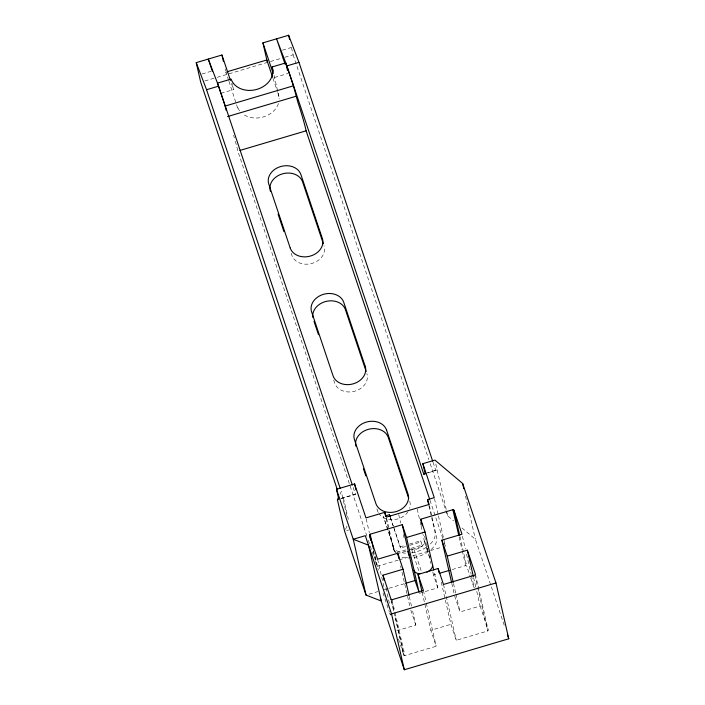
<?xml version="1.0" encoding="UTF-8"?>
<svg xmlns="http://www.w3.org/2000/svg" width="705" height="705" viewBox="0 0 705 705"><rect width="100%" height="100%" fill="white"/><g stroke="black" fill="none" stroke-linecap="round" stroke-linejoin="round"><path stroke-width="0.53" stroke-dasharray="3.52 2.64" d="M339.995 494.275L341.282 491.526L346.789 515.602M345.468 529.349L347.186 525.674M441.268 582.189L450.927 624.33L456.276 640.299L487.613 631.01L488.204 630.138L475.417 574.293M427.812 472.976L437.162 469.874L427.115 472.852M202.044 73.972L211.086 71.284M282.388 50.152L291.429 47.464M204.82 80.969L216.135 77.62M217.166 77.312L267.398 62.419M270.482 61.511L283.851 57.546M284.882 57.237L293.104 54.796L290.962 45.428M274.518 77.471L288.178 73.417M340.744 498.453L355.805 493.993M341.44 498.585L355.496 494.416L352.694 486.062M346.622 530.583L348.631 529.984M405.648 546.525L400.528 548.041L400.246 546.824L405.366 545.3M409.464 544.093L420.718 540.753L422.445 546.287L410.178 549.918M409.737 545.309L421 541.978L420.718 540.753M396.615 552.632L405.816 549.909M410.927 548.393L422.163 545.062L422.445 546.287M396.897 553.857L406.098 551.134M377.078 566.406L398.087 560.175M399.136 559.858L407.543 557.373M412.795 555.813L441.163 547.397M369.05 594.2L378.091 591.521M384.983 589.451L388.085 588.534M389.125 588.226L404.679 583.608M419.325 593.31L437.805 587.829L433.954 571.041M396.756 630.728L415.835 625.079L412.46 610.327M454.672 595.998L460.03 611.975L480.114 606.018L476.016 588.102M394.157 612.583L404.044 655.782L436.192 646.256L430.834 630.279L450.927 624.33M437.805 587.829L433.522 575.06L437.673 573.835M452.187 569.552L465.67 565.569L466.692 565.974L470.394 577.007M220.921 93.324L233.54 89.614L232.095 83.313M409.623 549.433A9.65 5.746 -18.5 0 0 411.738 549.759L414.099 549.662A9.65 5.746 -18.5 0 0 424.498 542.33L423.035 534.443M430.217 463.775L447.71 515.937L453.588 520.889M461.978 527.966L475.408 539.281L504.947 627.388M398.475 639.056L404.044 655.782M433.046 462.242L435.84 470.596M470.728 578.012L474.765 590.041M480.114 606.018L488.204 630.138M293.104 54.796L428.816 459.598M429.971 500.242L442.916 538.849M444.317 543.026L445.366 546.155L438.369 515.575M272.976 78.29L277.409 91.518M277.752 92.54L278.44 94.576A21.397 17.149 -12.9 0 1 279.154 99M424.481 540.779L428.235 551.962L427.265 547.741M424.498 542.33L430.085 558.995M414.099 549.662L421.431 571.535M411.738 549.759L419.766 573.72M390.535 517.787L393.311 526.08M393.654 527.12L400.246 546.824M390.121 516.932L400.528 548.041M395.593 552.94L383.397 516.483L395.179 552.077M388.852 530.283L393.848 549.865A22.34 13.307 -18.5 0 0 394.844 552.288M291.191 253.271L291.879 255.333A16.779 13.457 -12.9 0 0 312.236 263.344A16.779 13.457 -12.9 0 0 324.027 245.807M333.685 380.013L334.716 383.106A16.779 13.457 -12.9 0 0 355.073 391.116A16.779 13.457 -12.9 0 0 366.864 373.579M376.867 508.816L377.554 510.878M410.812 610.098L415.835 625.079M231.496 83.516L233.54 89.614M228.587 80.264L225.864 72.13L226.42 74.571M228.931 81.286L238.017 109.169M366.926 536.135L237.823 151.055A18.489 0.872 73.5 0 0 234.668 138.859M368.327 540.312L373.923 557.012M375.324 561.189L376.726 565.357M382.991 592.958L389.38 612.046M389.724 613.05L390.394 615.06L389.909 612.953M459.924 536.452L466.692 565.974M459.149 537.104L462.048 549.759M462.295 550.808L465.67 565.569M392.068 599.708L394.791 611.508M395.038 612.583L404.943 655.518L403.93 655.121L394.765 615.403M391.539 601.453L393.769 611.112M465.52 496.082L475.408 539.281M474.826 575.174L477.479 586.763M477.717 587.811L487.613 631.01M473.601 577.571L475.778 587.053M462.454 536.311L465.353 548.957M466.56 554.227L471.143 574.24M471.381 575.298L474.28 587.935M435.813 464.005L447.71 515.937M434.5 498.699L438.122 514.518M453.518 583.529L455.686 593.011M455.932 594.059L460.03 611.975M451.782 583.361L454.196 593.892M429.38 505.494L436.642 537.175A22.34 13.307 -18.5 0 1 429.389 550.984M428.984 505.978L431.407 516.545M431.645 517.602L435.038 532.39A22.34 13.307 -18.5 0 1 427.785 546.199M443.489 584.463L456.276 640.299M424.604 536.117L426.058 542.453M426.296 543.511L427.019 546.683M428.957 555.108L430.878 563.507M432.799 571.905L433.522 575.06M417.228 509.098L419.889 520.713M420.127 521.77L420.859 524.934M421.096 525.992L422.788 533.385M423.405 590.42L426.058 602.008M426.296 603.057L436.192 646.256M422.154 592.359L430.834 630.279M398.748 514.571L400.678 523.022M403.339 534.646L404.071 537.809M409.323 596.633L411.491 606.115M400.59 565.904L401.075 568.018M402.035 572.231L410.002 606.996M386.587 518.175L388.525 526.626M389.495 530.856L393.848 549.865M386.19 518.668L388.614 529.226M274.033 75.364L278.995 97.017M391.257 599.946L393.919 611.535M385.855 587.829L389.715 604.687M377.607 559.215L384.604 589.768M375.183 556.351L378.321 570.045M366.203 518.951L369.349 532.663M373.447 550.587L376.831 565.348M373.148 550.905L375.8 562.493M343.45 497.994L348.719 521.021M225.124 68.923L225.618 71.055M409.702 501.343A16.779 13.457 -12.9 0 1 409.684 508.375M408.019 511.777A16.779 13.457 -12.9 0 1 379.219 514.015M378.259 512.5A16.779 13.457 -12.9 0 1 377.563 510.878M233.602 135.228A18.489 0.872 73.5 0 1 234.404 137.96M278.422 103.538A21.397 17.149 -12.9 0 1 242.934 114.051M239.577 110.729A21.397 17.149 -12.9 0 1 237.47 106.719M426.164 547.344A22.34 13.307 -18.5 0 1 410.98 552.94M405.525 553.169A22.34 13.307 -18.5 0 1 392.244 545.071M428.525 551.618A22.34 13.307 -18.5 0 1 412.584 557.734M411.473 557.858A22.34 13.307 -18.5 0 1 398.202 555.522"/><path stroke-width="1.06" d="M380.321 598.166L404.317 669.75L508.772 638.783L495.976 582.947L462.621 483.445L434.923 460.101L422.868 463.67L434.262 497.651L427.53 499.642L429.142 504.436L386.349 517.117L384.745 512.332L365.965 517.893L354.571 483.921L336.496 489.279L353.249 539.254L368.486 545.176L381.273 601.012L366.036 595.09L344.613 531.182L337.422 499.774L338.708 497.025M370.733 540.374L369.526 535.104L370.116 534.223L402.255 524.696L406.538 537.474L419.087 592.262L415.042 580.532L402.255 524.696M337.422 499.774L338.735 499.052L336.496 489.279M285.102 64.261L276.58 38.819L286.917 65.9L423.793 474.174L425.106 473.443L422.868 463.67M337.263 489.508L200.705 82.194L196.228 62.639L221.943 55.016L230.473 80.458M267.398 62.419L262.921 42.873L288.627 35.25L298.964 62.322L432.694 461.202M226.913 71.813L266.834 59.978L272.632 77.277M212.372 71.267L208.283 59.07L217.466 83.119L231.134 79.11A21.397 17.149 -12.9 0 0 257.087 89.323A21.397 17.149 -12.9 0 0 272.121 66.957L285.772 62.912L293.447 85.816L297.995 102.71A18.489 0.872 73.5 0 1 306.12 130.813L429.627 499.193M196.228 62.639L206.565 89.72L218.62 86.142L352.35 485.022M286.917 65.9L298.964 62.322M226.12 110.262L225.151 106.058L293.447 85.816M227.556 116.563L295.853 96.321M239.929 150.438L306.12 130.813M423.793 474.174L425.802 473.575M385.423 515.884L389.486 514.676L390.182 516.747M422.18 525.551L420.735 519.215L452.874 509.689L453.888 510.085L461.978 534.205L441.885 540.162L451.544 582.304M406.538 537.474L425.018 531.993L420.735 519.215M409.076 595.575L403.048 569.235L397.699 553.266L377.607 559.215L369.526 535.104M384.172 580.453L382.965 575.192L403.048 569.235M453.271 582.471L447.243 556.13L467.327 550.182L475.417 574.293L474.826 575.174L443.489 584.463L438.131 568.494L418.047 574.443L421.907 591.301M405.71 583.299L415.042 580.532M418.047 574.443L423.405 590.42L391.257 599.946L382.965 575.192M404.317 669.75L391.531 613.914L495.976 582.947M439.744 573.218L449.076 570.468M391.046 599.303L392.068 599.708M414.038 570.222L414.681 571.579A9.65 5.746 -18.5 0 0 419.766 573.72M218.62 86.142L217.466 83.119L225.151 106.058M507.38 634.641L508.772 638.783M441.885 540.162L447.243 556.13M262.921 42.873L273.152 73.399M386.596 430.129L408.019 494.02A16.779 13.457 -12.9 0 1 396.228 511.557A16.779 13.457 -12.9 0 1 375.88 503.546L354.456 439.664A16.779 13.457 -12.9 0 1 366.239 422.119A16.779 13.457 -12.9 0 1 386.587 430.138M323.331 243.745L302.604 181.916A16.779 13.457 -12.9 0 0 282.247 173.906A16.779 13.457 -12.9 0 0 270.456 191.452M366.168 371.517L345.441 309.689A16.779 13.457 -12.9 0 0 326.142 301.396A16.779 13.457 -12.9 0 0 312.87 317.514M408.653 498.259L388.279 437.461A16.779 13.457 -12.9 0 0 370.055 428.94A16.779 13.457 -12.9 0 0 355.567 443.524M407.71 551.345L409.755 557.443M290.204 248.001L268.781 184.12A16.779 13.457 -12.9 0 1 280.572 166.574A16.779 13.457 -12.9 0 1 300.92 174.593L322.344 238.475A16.779 13.457 -12.9 0 1 310.552 256.012A16.779 13.457 -12.9 0 1 290.204 248.001M278.061 214.117L283.939 231.637M313.989 321.277L318.484 334.672M363.392 468.631L365.807 475.84M391.531 613.914L365.305 535.677L353.249 539.254L366.036 595.09M206.565 89.72L340.224 488.398M453.888 510.085L459.686 535.395M452.874 509.689L458.673 534.998M462.621 483.445L463.828 488.715M467.327 550.182L473.363 576.514M427.53 499.642L428.746 504.921M438.131 568.494L439.1 572.707M425.018 531.993L433.716 569.992M288.627 35.25L289.561 39.321M389.486 514.676L389.768 515.901M286.248 65.01L287.455 70.271M397.699 553.266L398.898 558.536M384.745 512.332L385.705 516.553M272.112 66.957L273.073 71.161M370.116 534.223L373.491 548.975M354.571 483.921L355.919 489.781M221.943 55.016L223.415 61.432M432.517 564.74L432.535 566.291A9.65 5.746 -18.5 0 1 426.913 572.196M355.884 446.15A16.779 13.457 -12.9 0 1 355.602 444.406M365.181 366.248L343.758 302.357A16.779 13.457 -12.9 0 0 323.401 294.346A16.779 13.457 -12.9 0 0 311.619 311.892L333.042 375.774A16.779 13.457 -12.9 0 0 353.39 383.784A16.779 13.457 -12.9 0 0 365.181 366.248"/></g></svg>
